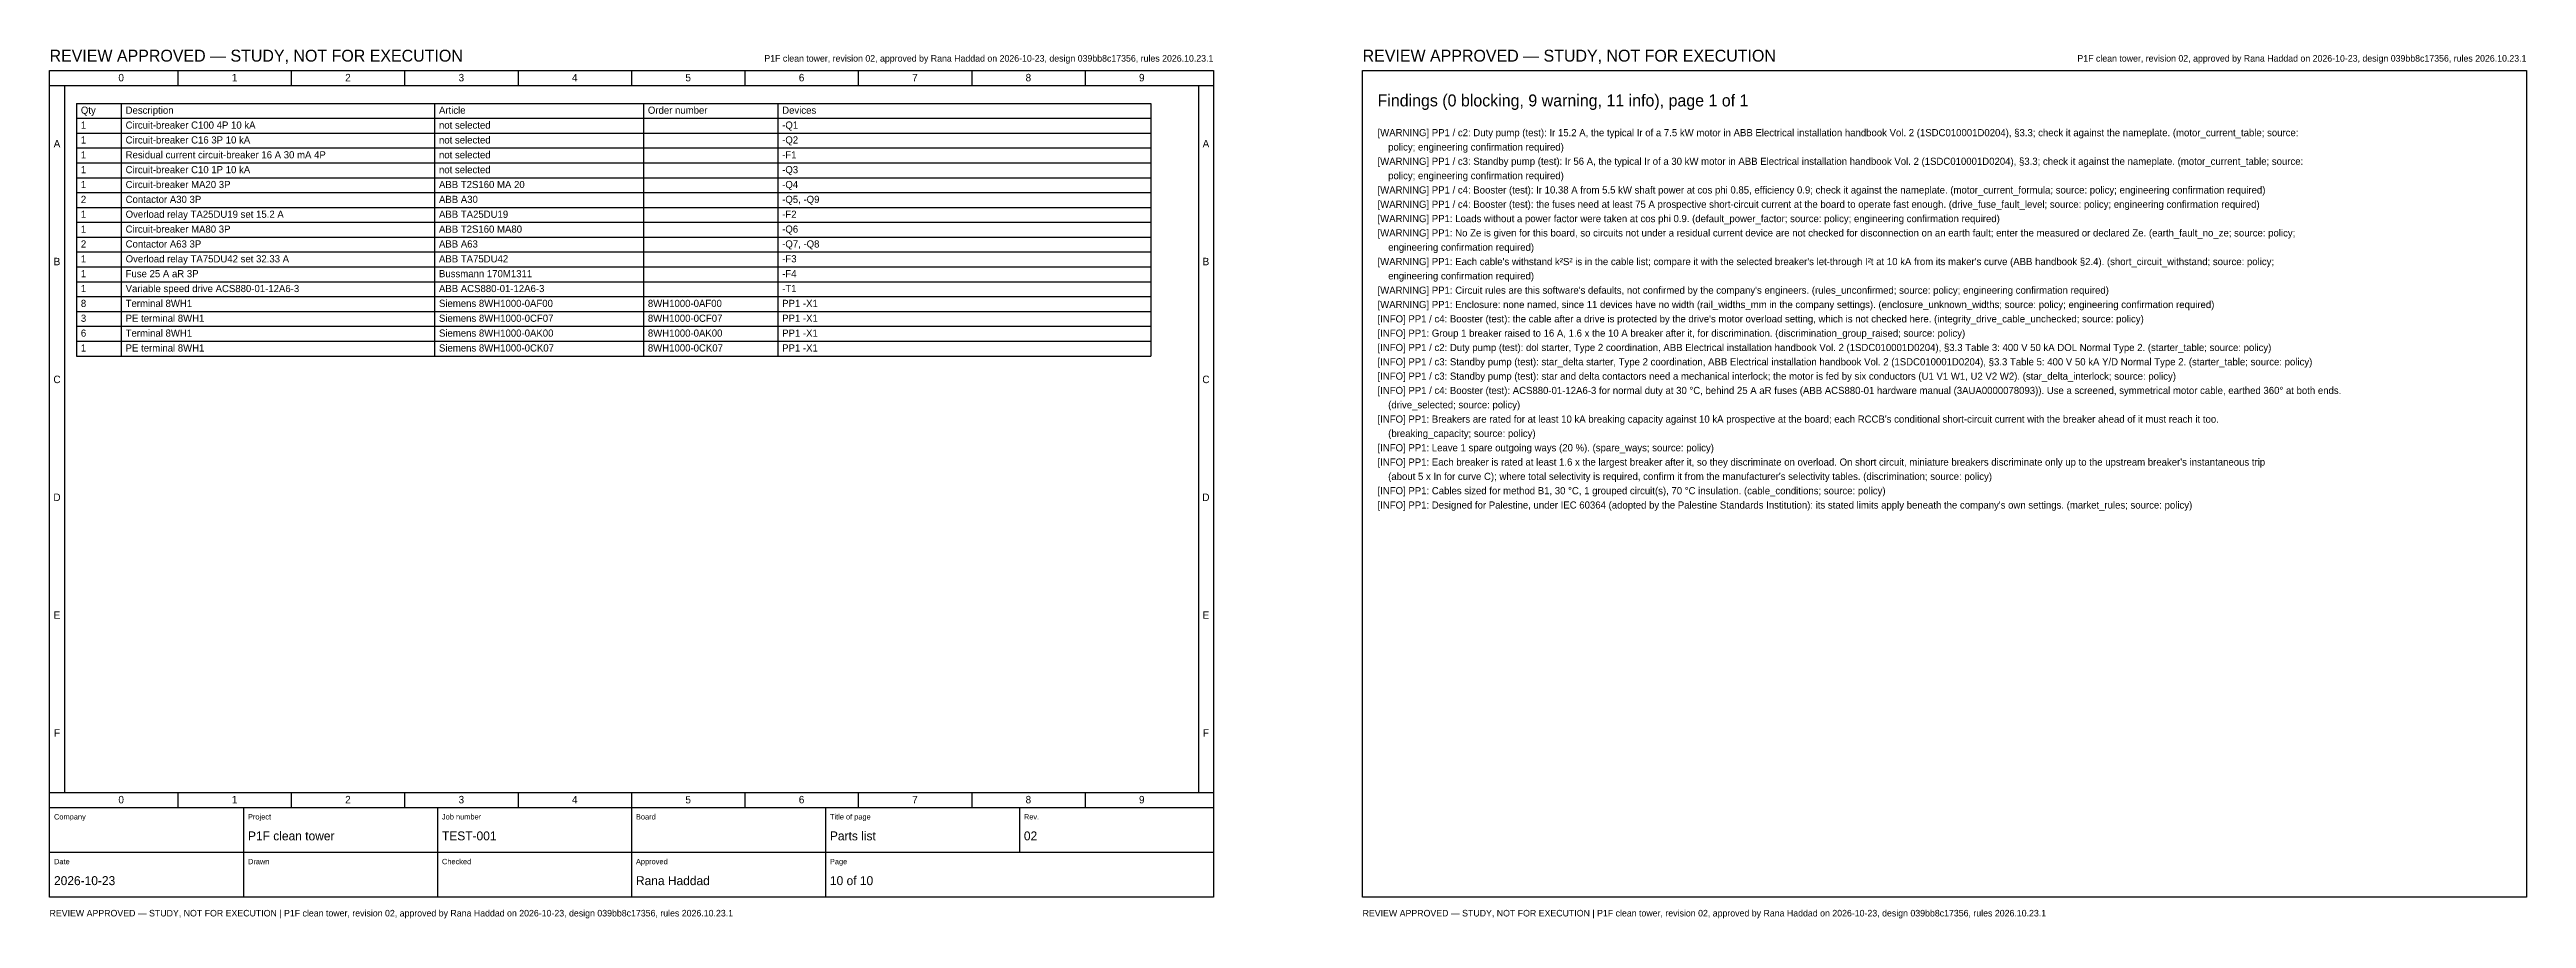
# Model space of a CAD drawing. Header units: millimetres. Extents: x 20 to 4810, y 3 to 294.
# Drawn here: x 3980 to 4810, y 3 to 294 of the extents above; entities that cross this region are included whole.
import ezdxf
from ezdxf.enums import TextEntityAlignment as Align

# ---------------------------------------------------------------- set-up
doc = ezdxf.new("R2010")
doc.units = ezdxf.units.MM
for name, color, linetype in [('FRAME', 7, 'CONTINUOUS'), ('SYMBOLS', 7, 'CONTINUOUS'), ('TEXT', 7, 'CONTINUOUS')]:
    doc.layers.add(name, color=color, linetype=linetype)

msp = doc.modelspace()

# ---------------------------------------------------------------- linework, layer by layer
at = {"layer": 'FRAME'}
for points in [[(3980, 287), (4370, 287), (4370, 10), (3980, 10)], [(4420, 287), (4810, 287), (4810, 10), (4420, 10)]]:
    msp.add_lwpolyline(points, close=True, dxfattribs=at)
at = {"layer": 'SYMBOLS'}
for p, q in [((4023, 287), (4023, 282)), ((4061, 287), (4061, 282)), ((4099, 287), (4099, 282)), ((4137, 287), (4137, 282)), ((4175, 287), (4175, 282)), ((4213, 287), (4213, 282)), ((4251, 287), (4251, 282)), ((4289, 287), (4289, 282)), ((4327, 287), (4327, 282)), ((3980, 282), (4370, 282)), ((3985, 282), (3985, 45)), ((3989, 276), (4349, 276)), ((3989, 276), (3989, 191.34)), ((4004, 276), (4004, 191.34)), ((4109, 276), (4109, 191.34)), ((4179, 276), (4179, 191.34)), ((4224, 276), (4224, 191.34)), ((4349, 276), (4349, 191.34)), ((4365, 282), (4365, 45)), ((3989, 271.02), (4349, 271.02)), ((3989, 266.04), (4349, 266.04)), ((3989, 261.06), (4349, 261.06)), ((3989, 256.08), (4349, 256.08)), ((3989, 251.1), (4349, 251.1)), ((3989, 246.12), (4349, 246.12)), ((3989, 241.14), (4349, 241.14)), ((3989, 236.16), (4349, 236.16)), ((3989, 231.18), (4349, 231.18)), ((3989, 226.2), (4349, 226.2)), ((3989, 221.22), (4349, 221.22)), ((3989, 216.24), (4349, 216.24)), ((3989, 211.26), (4349, 211.26)), ((3989, 206.28), (4349, 206.28)), ((3989, 201.3), (4349, 201.3)), ((3989, 196.32), (4349, 196.32)), ((3989, 191.34), (4349, 191.34)), ((3980, 45), (4370, 45)), ((4023, 45), (4023, 40)), ((4061, 45), (4061, 40)), ((4099, 45), (4099, 40)), ((4137, 45), (4137, 40)), ((4175, 45), (4175, 40)), ((4213, 45), (4213, 40)), ((4251, 45), (4251, 40)), ((4289, 45), (4289, 40)), ((4327, 45), (4327, 40)), ((3980, 40), (4370, 40)), ((4045, 40), (4045, 25)), ((4110, 40), (4110, 25)), ((4175, 40), (4175, 25)), ((4240, 40), (4240, 25)), ((4305, 40), (4305, 25)), ((3980, 25), (4370, 25)), ((4045, 25), (4045, 10)), ((4110, 25), (4110, 10)), ((4175, 25), (4175, 10)), ((4240, 25), (4240, 10))]:
    msp.add_line(p, q, dxfattribs=at)

# ---------------------------------------------------------------- texts
at = {"layer": 'TEXT'}
for s, height, p in [('REVIEW APPROVED — STUDY, NOT FOR EXECUTION', 4, (3980, 290)), ('REVIEW APPROVED — STUDY, NOT FOR EXECUTION', 4, (4420, 290)), ('Qty', 2.4, (3990.5, 272.52)), ('Description', 2.4, (4005.5, 272.52)), ('Article', 2.4, (4110.5, 272.52)), ('Order number', 2.4, (4180.5, 272.52)), ('Devices', 2.4, (4225.5, 272.52)), ('Findings (0 blocking, 9 warning, 11 info), page 1 of 1', 4, (4425, 275)), ('1', 2.4, (3990.5, 267.54)), ('Circuit-breaker C100 4P 10 kA', 2.4, (4005.5, 267.54)), ('not selected', 2.4, (4110.5, 267.54)), ('-Q1', 2.4, (4225.5, 267.54)), ('[WARNING] PP1 / c2: Duty pump (test): Ir 15.2 A, the typical Ir of a 7.5 kW motor in ABB Electrical installation handbook Vol. 2 (1SDC010001D0204), §3.3; check it against the nameplate. (motor_current_table; source:', 2.4, (4425, 265)), ('1', 2.4, (3990.5, 262.56)), ('1', 2.4, (3990.5, 257.58)), ('Circuit-breaker C16 3P 10 kA', 2.4, (4005.5, 262.56)), ('Residual current circuit-breaker 16 A 30 mA 4P', 2.4, (4005.5, 257.58)), ('not selected', 2.4, (4110.5, 262.56)), ('not selected', 2.4, (4110.5, 257.58)), ('-Q2', 2.4, (4225.5, 262.56)), ('-F1', 2.4, (4225.5, 257.58)), ('[WARNING] PP1 / c3: Standby pump (test): Ir 56 A, the typical Ir of a 30 kW motor in ABB Electrical installation handbook Vol. 2 (1SDC010001D0204), §3.3; check it against the nameplate. (motor_current_table; source:', 2.4, (4425, 255.4)), ('    policy; engineering confirmation required)', 2.4, (4425, 260.2)), ('1', 2.4, (3990.5, 252.6)), ('1', 2.4, (3990.5, 247.62)), ('Circuit-breaker C10 1P 10 kA', 2.4, (4005.5, 252.6)), ('Circuit-breaker MA20 3P', 2.4, (4005.5, 247.62)), ('ABB T2S160 MA 20', 2.4, (4110.5, 247.62)), ('not selected', 2.4, (4110.5, 252.6)), ('-Q3', 2.4, (4225.5, 252.6)), ('-Q4', 2.4, (4225.5, 247.62)), ('    policy; engineering confirmation required)', 2.4, (4425, 250.6)), ('2', 2.4, (3990.5, 242.64)), ('Contactor A30 3P', 2.4, (4005.5, 242.64)), ('ABB A30', 2.4, (4110.5, 242.64)), ('-Q5, -Q9', 2.4, (4225.5, 242.64)), ('[WARNING] PP1 / c4: Booster (test): Ir 10.38 A from 5.5 kW shaft power at cos phi 0.85, efficiency 0.9; check it against the nameplate. (motor_current_formula; source: policy; engineering confirmation required)', 2.4, (4425, 245.8)), ('[WARNING] PP1 / c4: Booster (test): the fuses need at least 75 A prospective short-circuit current at the board to operate fast enough. (drive_fuse_fault_level; source: policy; engineering confirmation required)', 2.4, (4425, 241)), ('1', 2.4, (3990.5, 237.66)), ('1', 2.4, (3990.5, 232.68)), ('Overload relay TA25DU19 set 15.2 A', 2.4, (4005.5, 237.66)), ('Circuit-breaker MA80 3P', 2.4, (4005.5, 232.68)), ('ABB TA25DU19', 2.4, (4110.5, 237.66)), ('ABB T2S160 MA80', 2.4, (4110.5, 232.68)), ('-F2', 2.4, (4225.5, 237.66)), ('-Q6', 2.4, (4225.5, 232.68)), ('[WARNING] PP1: Loads without a power factor were taken at cos phi 0.9. (default_power_factor; source: policy; engineering confirmation required)', 2.4, (4425, 236.2)), ('[WARNING] PP1: No Ze is given for this board, so circuits not under a residual current device are not checked for disconnection on an earth fault; enter the measured or declared Ze. (earth_fault_no_ze; source: policy;', 2.4, (4425, 231.4)), ('2', 2.4, (3990.5, 227.7)), ('1', 2.4, (3990.5, 222.72)), ('Overload relay TA75DU42 set 32.33 A', 2.4, (4005.5, 222.72)), ('Contactor A63 3P', 2.4, (4005.5, 227.7)), ('ABB A63', 2.4, (4110.5, 227.7)), ('ABB TA75DU42', 2.4, (4110.5, 222.72)), ('-Q7, -Q8', 2.4, (4225.5, 227.7)), ('-F3', 2.4, (4225.5, 222.72)), ("[WARNING] PP1: Each cable's withstand k²S² is in the cable list; compare it with the selected breaker's let-through I²t at 10 kA from its maker's curve (ABB handbook §2.4). (short_circuit_withstand; source: policy;", 2.4, (4425, 221.8)), ('    engineering confirmation required)', 2.4, (4425, 226.6)), ('1', 2.4, (3990.5, 217.74)), ('Fuse 25 A aR 3P', 2.4, (4005.5, 217.74)), ('Bussmann 170M1311', 2.4, (4110.5, 217.74)), ('-F4', 2.4, (4225.5, 217.74)), ('    engineering confirmation required)', 2.4, (4425, 217)), ('8', 2.4, (3990.5, 207.78)), ('1', 2.4, (3990.5, 212.76)), ('Variable speed drive ACS880-01-12A6-3', 2.4, (4005.5, 212.76)), ('Terminal 8WH1', 2.4, (4005.5, 207.78)), ('ABB ACS880-01-12A6-3', 2.4, (4110.5, 212.76)), ('Siemens 8WH1000-0AF00', 2.4, (4110.5, 207.78)), ('8WH1000-0AF00', 2.4, (4180.5, 207.78)), ('-T1', 2.4, (4225.5, 212.76)), ('PP1 -X1', 2.4, (4225.5, 207.78)), ("[WARNING] PP1: Circuit rules are this software's defaults, not confirmed by the company's engineers. (rules_unconfirmed; source: policy; engineering confirmation required)", 2.4, (4425, 212.2)), ('[WARNING] PP1: Enclosure: none named, since 11 devices have no width (rail_widths_mm in the company settings). (enclosure_unknown_widths; source: policy; engineering confirmation required)', 2.4, (4425, 207.4)), ('3', 2.4, (3990.5, 202.8)), ('6', 2.4, (3990.5, 197.82)), ('Terminal 8WH1', 2.4, (4005.5, 197.82)), ('PE terminal 8WH1', 2.4, (4005.5, 202.8)), ('Siemens 8WH1000-0CF07', 2.4, (4110.5, 202.8)), ('Siemens 8WH1000-0AK00', 2.4, (4110.5, 197.82)), ('8WH1000-0CF07', 2.4, (4180.5, 202.8)), ('8WH1000-0AK00', 2.4, (4180.5, 197.82)), ('PP1 -X1', 2.4, (4225.5, 202.8)), ('PP1 -X1', 2.4, (4225.5, 197.82)), ("[INFO] PP1 / c4: Booster (test): the cable after a drive is protected by the drive's motor overload setting, which is not checked here. (integrity_drive_cable_unchecked; source: policy)", 2.4, (4425, 202.6)), ('[INFO] PP1: Group 1 breaker raised to 16 A, 1.6 x the 10 A breaker after it, for discrimination. (discrimination_group_raised; source: policy)', 2.4, (4425, 197.8)), ('1', 2.4, (3990.5, 192.84)), ('PE terminal 8WH1', 2.4, (4005.5, 192.84)), ('Siemens 8WH1000-0CK07', 2.4, (4110.5, 192.84)), ('8WH1000-0CK07', 2.4, (4180.5, 192.84)), ('PP1 -X1', 2.4, (4225.5, 192.84)), ('[INFO] PP1 / c2: Duty pump (test): dol starter, Type 2 coordination, ABB Electrical installation handbook Vol. 2 (1SDC010001D0204), §3.3 Table 3: 400 V 50 kA DOL Normal Type 2. (starter_table; source: policy)', 2.4, (4425, 193)), ('[INFO] PP1 / c3: Standby pump (test): star_delta starter, Type 2 coordination, ABB Electrical installation handbook Vol. 2 (1SDC010001D0204), §3.3 Table 5: 400 V 50 kA Y/D Normal Type 2. (starter_table; source: policy)', 2.4, (4425, 188.2)), ('[INFO] PP1 / c3: Standby pump (test): star and delta contactors need a mechanical interlock; the motor is fed by six conductors (U1 V1 W1, U2 V2 W2). (star_delta_interlock; source: policy)', 2.4, (4425, 183.4)), ('[INFO] PP1 / c4: Booster (test): ACS880-01-12A6-3 for normal duty at 30 °C, behind 25 A aR fuses (ABB ACS880-01 hardware manual (3AUA0000078093)). Use a screened, symmetrical motor cable, earthed 360° at both ends.', 2.4, (4425, 178.6)), ('    (drive_selected; source: policy)', 2.4, (4425, 173.8)), ("[INFO] PP1: Breakers are rated for at least 10 kA breaking capacity against 10 kA prospective at the board; each RCCB's conditional short-circuit current with the breaker ahead of it must reach it too.", 2.4, (4425, 169)), ('    (breaking_capacity; source: policy)', 2.4, (4425, 164.2)), ('[INFO] PP1: Leave 1 spare outgoing ways (20 %). (spare_ways; source: policy)', 2.4, (4425, 159.4)), ("[INFO] PP1: Each breaker is rated at least 1.6 x the largest breaker after it, so they discriminate on overload. On short circuit, miniature breakers discriminate only up to the upstream breaker's instantaneous trip", 2.4, (4425, 154.6)), ("    (about 5 x In for curve C); where total selectivity is required, confirm it from the manufacturer's selectivity tables. (discrimination; source: policy)", 2.4, (4425, 149.8)), ('[INFO] PP1: Cables sized for method B1, 30 °C, 1 grouped circuit(s), 70 °C insulation. (cable_conditions; source: policy)', 2.4, (4425, 145)), ("[INFO] PP1: Designed for Palestine, under IEC 60364 (adopted by the Palestine Standards Institution): its stated limits apply beneath the company's own settings. (market_rules; source: policy)", 2.4, (4425, 140.2)), ('Company', 1.8, (3981.5, 36)), ('Project', 1.8, (4046.5, 36)), ('Job number', 1.8, (4111.5, 36)), ('Board', 1.8, (4176.5, 36)), ('Title of page', 1.8, (4241.5, 36)), ('Rev.', 1.8, (4306.5, 36)), ('P1F clean tower', 3, (4046.5, 29)), ('TEST-001', 3, (4111.5, 29)), ('Parts list', 3, (4241.5, 29)), ('02', 3, (4306.5, 29)), ('Date', 1.8, (3981.5, 21)), ('2026-10-23', 3, (3981.5, 14)), ('Drawn', 1.8, (4046.5, 21)), ('Checked', 1.8, (4111.5, 21)), ('Approved', 1.8, (4176.5, 21)), ('Rana Haddad', 3, (4176.5, 14)), ('Page', 1.8, (4241.5, 21)), ('10 of 10', 3, (4241.5, 14)), ('REVIEW APPROVED — STUDY, NOT FOR EXECUTION | P1F clean tower, revision 02, approved by Rana Haddad on 2026-10-23, design 039bb8c17356, rules 2026.10.23.1', 2.2, (3980, 3.5)), ('REVIEW APPROVED — STUDY, NOT FOR EXECUTION | P1F clean tower, revision 02, approved by Rana Haddad on 2026-10-23, design 039bb8c17356, rules 2026.10.23.1', 2.2, (4420, 3.5))]:
    msp.add_text(s, height=height, dxfattribs=at).set_placement(p)
for p in [(4370, 290), (4810, 290)]:
    msp.add_text('P1F clean tower, revision 02, approved by Rana Haddad on 2026-10-23, design 039bb8c17356, rules 2026.10.23.1', height=2.2, dxfattribs=at).set_placement(p, align=Align.RIGHT)
for s, p in [('0', (4004, 283.4)), ('1', (4042, 283.4)), ('2', (4080, 283.4)), ('3', (4118, 283.4)), ('4', (4156, 283.4)), ('5', (4194, 283.4)), ('6', (4232, 283.4)), ('7', (4270, 283.4)), ('8', (4308, 283.4)), ('9', (4346, 283.4)), ('A', (3982.5, 261.25)), ('A', (4367.5, 261.25)), ('B', (3982.5, 221.75)), ('B', (4367.5, 221.75)), ('C', (3982.5, 182.25)), ('C', (4367.5, 182.25)), ('D', (3982.5, 142.75)), ('D', (4367.5, 142.75)), ('E', (3982.5, 103.25)), ('E', (4367.5, 103.25)), ('F', (3982.5, 63.75)), ('F', (4367.5, 63.75)), ('0', (4004, 41.4)), ('1', (4042, 41.4)), ('2', (4080, 41.4)), ('3', (4118, 41.4)), ('4', (4156, 41.4)), ('5', (4194, 41.4)), ('6', (4232, 41.4)), ('7', (4270, 41.4)), ('8', (4308, 41.4)), ('9', (4346, 41.4))]:
    msp.add_text(s, height=2.5, dxfattribs=at).set_placement(p, align=Align.CENTER)

doc.saveas('drawing.dxf')
